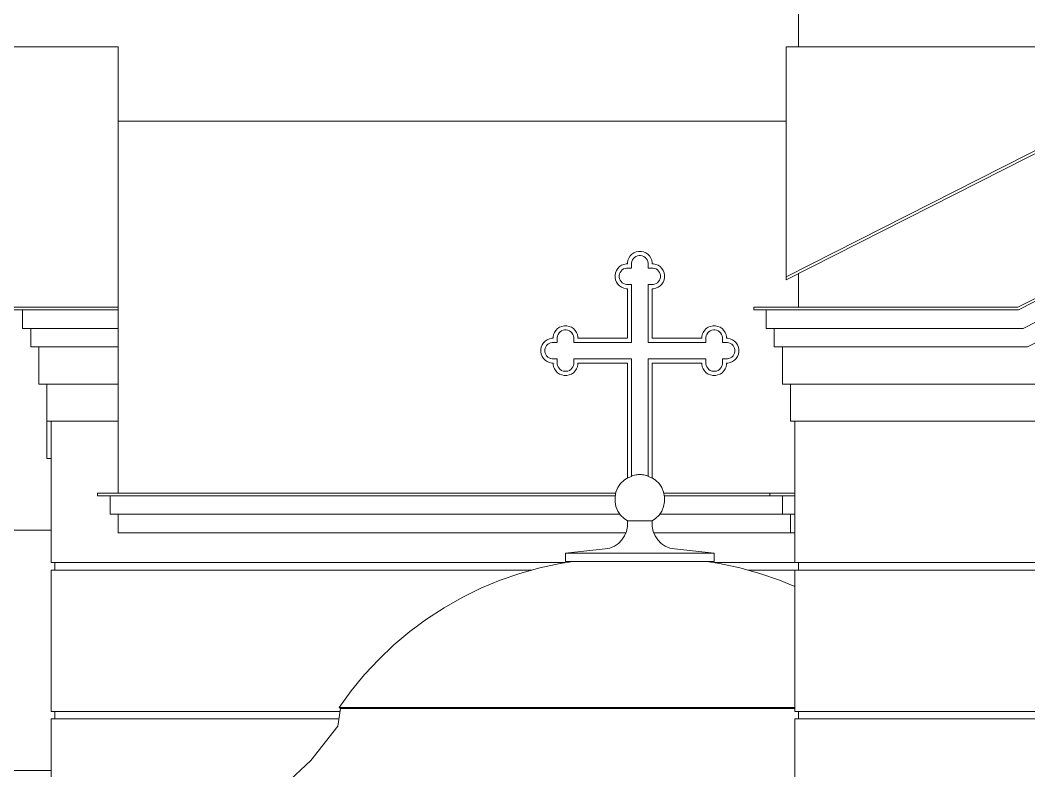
# Model space of a CAD drawing. Header units: millimetres. Extents: x -4890 to 184123, y 36 to 148549.
# Drawn here: x 10510 to 18649, y 122899 to 128955 of the extents above; entities that cross this region are included whole.
import ezdxf

# ---------------------------------------------------------------- set-up
doc = ezdxf.new("R2010")
doc.units = ezdxf.units.MM
doc.layers.add('Wall_Satelit', color=253, linetype='Continuous', lineweight=5)

msp = doc.modelspace()

# ---------------------------------------------------------------- linework, layer by layer
at = {"layer": 'Wall_Satelit'}
for p, q in [((16789.7, 128739), (16789.7, 129169)), ((11299.7, 128741.4), (10429.7, 128741.4)), ((11299.7, 126639), (11299.7, 128741.4)), ((20348.4, 128739), (16689.7, 126884.9)), ((20348.4, 128739), (16689.7, 128739)), ((16689.7, 126884.9), (16689.7, 128739)), ((20357.5, 128719), (16689.7, 126860.3)), ((22709.7, 128741.4), (18560.9, 126639)), ((22709.7, 128719), (18565.7, 126619)), ((22709.7, 128550.8), (18601.5, 126469)), ((22709.7, 128382.7), (18637.3, 126319)), ((16689.7, 128141.4), (11299.7, 128141.4)), ((15421.1, 127036.4), (15432, 127052.7)), ((15432, 127052.7), (15445.9, 127066.7)), ((15462.3, 127077.6), (15445.9, 127066.7)), ((15480.5, 127085.1), (15462.3, 127077.6)), ((15478.1, 127048.1), (15467.2, 127040.7)), ((15490.2, 127053.1), (15478.1, 127048.1)), ((15499.8, 127089), (15480.5, 127085.1)), ((15503.1, 127055.7), (15490.2, 127053.1)), ((15519.5, 127089), (15499.8, 127089)), ((15516.2, 127055.7), (15503.1, 127055.7)), ((15529.1, 127053.1), (15516.2, 127055.7)), ((15538.8, 127085.1), (15519.5, 127089)), ((15541.3, 127048.1), (15529.1, 127053.1)), ((15557, 127077.6), (15538.8, 127085.1)), ((15552.2, 127040.7), (15541.3, 127048.1)), ((15573.4, 127066.7), (15557, 127077.6)), ((15587.3, 127052.7), (15573.4, 127066.7)), ((15598.3, 127036.4), (15587.3, 127052.7)), ((15332, 126952.7), (15345.9, 126966.7)), ((15362.3, 126977.6), (15345.9, 126966.7)), ((15380.5, 126985.1), (15362.3, 126977.6)), ((15399.8, 126989), (15380.5, 126985.1)), ((15409.7, 126989), (15399.8, 126989)), ((15409.7, 126998.9), (15413.5, 127018.2)), ((15409.7, 126989), (15409.7, 126998.9)), ((15413.5, 127018.2), (15421.1, 127036.4)), ((15443, 126995.6), (15445.6, 127008.4)), ((15443, 126955.7), (15443, 126995.6)), ((15445.6, 127008.4), (15450.6, 127020.6)), ((15450.6, 127020.6), (15457.9, 127031.5)), ((15467.2, 127040.7), (15457.9, 127031.5)), ((15561.5, 127031.5), (15552.2, 127040.7)), ((15568.8, 127020.6), (15561.5, 127031.5)), ((15573.8, 127008.4), (15568.8, 127020.6)), ((15576.3, 126995.6), (15573.8, 127008.4)), ((15576.3, 126955.7), (15576.3, 126995.6)), ((15605.8, 127018.2), (15598.3, 127036.4)), ((15609.7, 126998.9), (15605.8, 127018.2)), ((15609.7, 126989), (15609.7, 126998.9)), ((15619.5, 126989), (15609.7, 126989)), ((15638.8, 126985.1), (15619.5, 126989)), ((15657, 126977.6), (15638.8, 126985.1)), ((15673.4, 126966.7), (15657, 126977.6)), ((15687.3, 126952.7), (15673.4, 126966.7)), ((15309.7, 126898.9), (15313.5, 126918.2)), ((15309.7, 126879.1), (15309.7, 126898.9)), ((15313.5, 126918.2), (15321.1, 126936.4)), ((15321.1, 126936.4), (15332, 126952.7)), ((15343, 126895.6), (15345.6, 126908.4)), ((15343, 126882.4), (15343, 126895.6)), ((15345.6, 126908.4), (15350.6, 126920.6)), ((15350.6, 126920.6), (15357.9, 126931.5)), ((15367.2, 126940.7), (15357.9, 126931.5)), ((15378.1, 126948.1), (15367.2, 126940.7)), ((15390.2, 126953.1), (15378.1, 126948.1)), ((15403.1, 126955.7), (15390.2, 126953.1)), ((15443, 126955.7), (15403.1, 126955.7)), ((15616.2, 126955.7), (15576.3, 126955.7)), ((15629.1, 126953.1), (15616.2, 126955.7)), ((15641.3, 126948.1), (15629.1, 126953.1)), ((15652.2, 126940.7), (15641.3, 126948.1)), ((15661.5, 126931.5), (15652.2, 126940.7)), ((15668.8, 126920.6), (15661.5, 126931.5)), ((15673.8, 126908.4), (15668.8, 126920.6)), ((15676.3, 126895.6), (15673.8, 126908.4)), ((15676.3, 126882.4), (15676.3, 126895.6)), ((15698.3, 126936.4), (15687.3, 126952.7)), ((15705.8, 126918.2), (15698.3, 126936.4)), ((15709.7, 126898.9), (15705.8, 126918.2)), ((15709.7, 126879.1), (15709.7, 126898.9)), ((16689.7, 126860.3), (16689.7, 126884.9)), ((16789.7, 126639), (16789.7, 126911)), ((15313.5, 126859.8), (15309.7, 126879.1)), ((15321.1, 126841.6), (15313.5, 126859.8)), ((15332, 126825.2), (15321.1, 126841.6)), ((15345.9, 126811.3), (15332, 126825.2)), ((15345.6, 126869.6), (15343, 126882.4)), ((15350.6, 126857.4), (15345.6, 126869.6)), ((15362.3, 126800.4), (15345.9, 126811.3)), ((15357.9, 126846.5), (15350.6, 126857.4)), ((15367.2, 126837.2), (15357.9, 126846.5)), ((15378.1, 126829.9), (15367.2, 126837.2)), ((15390.2, 126824.9), (15378.1, 126829.9)), ((15403.1, 126822.3), (15390.2, 126824.9)), ((15443, 126822.3), (15403.1, 126822.3)), ((15443, 126355.7), (15443, 126822.3)), ((15576.3, 126355.7), (15576.3, 126822.3)), ((15616.2, 126822.3), (15576.3, 126822.3)), ((15629.1, 126824.9), (15616.2, 126822.3)), ((15641.3, 126829.9), (15629.1, 126824.9)), ((15652.2, 126837.2), (15641.3, 126829.9)), ((15652.2, 126837.2), (15661.5, 126846.5)), ((15673.4, 126811.3), (15657, 126800.4)), ((15661.5, 126846.5), (15668.8, 126857.4)), ((15668.8, 126857.4), (15673.8, 126869.6)), ((15673.4, 126811.3), (15687.3, 126825.2)), ((15673.8, 126869.6), (15676.3, 126882.4)), ((15687.3, 126825.2), (15698.3, 126841.6)), ((15698.3, 126841.6), (15705.8, 126859.8)), ((15705.8, 126859.8), (15709.7, 126879.1)), ((15380.5, 126792.8), (15362.3, 126800.4)), ((15399.8, 126789), (15380.5, 126792.8)), ((15409.7, 126789), (15399.8, 126789)), ((15409.7, 126389), (15409.7, 126789)), ((15609.7, 126389), (15609.7, 126789)), ((15619.5, 126789), (15609.7, 126789)), ((15638.8, 126792.8), (15619.5, 126789)), ((15657, 126800.4), (15638.8, 126792.8)), ((11299.7, 126639), (10429.7, 126639)), ((11299.7, 126619), (10429.7, 126619)), ((10529.7, 126469), (10529.7, 126619)), ((11299.7, 126619), (11299.7, 126639)), ((11299.7, 126469), (11299.7, 126619)), ((18560.9, 126639), (16429.7, 126639)), ((16429.7, 126619), (16429.7, 126639)), ((18565.7, 126619), (16429.7, 126619)), ((16529.7, 126469), (16529.7, 126619)), ((14862.3, 126477.6), (14845.9, 126466.7)), ((14880.5, 126485.1), (14862.3, 126477.6)), ((14899.8, 126489), (14880.5, 126485.1)), ((14919.5, 126489), (14899.8, 126489)), ((14938.8, 126485.1), (14919.5, 126489)), ((14957, 126477.6), (14938.8, 126485.1)), ((14973.4, 126466.7), (14957, 126477.6)), ((16062.3, 126477.6), (16045.9, 126466.7)), ((16080.5, 126485.1), (16062.3, 126477.6)), ((16099.8, 126489), (16080.5, 126485.1)), ((16119.5, 126489), (16099.8, 126489)), ((16138.8, 126485.1), (16119.5, 126489)), ((16157, 126477.6), (16138.8, 126485.1)), ((16173.4, 126466.7), (16157, 126477.6)), ((11299.7, 126469), (10529.7, 126469)), ((10594.7, 126319), (10594.7, 126469)), ((11299.7, 126319), (11299.7, 126469)), ((14809.7, 126398.9), (14813.5, 126418.2)), ((14809.7, 126389), (14809.7, 126398.9)), ((14813.5, 126418.2), (14821.1, 126436.4)), ((14821.1, 126436.4), (14832, 126452.7)), ((14832, 126452.7), (14845.9, 126466.7)), ((14843, 126395.6), (14845.6, 126408.4)), ((14845.6, 126408.4), (14850.6, 126420.6)), ((14850.6, 126420.6), (14857.9, 126431.5)), ((14867.2, 126440.7), (14857.9, 126431.5)), ((14878.1, 126448.1), (14867.2, 126440.7)), ((14890.2, 126453.1), (14878.1, 126448.1)), ((14903.1, 126455.7), (14890.2, 126453.1)), ((14916.2, 126455.7), (14903.1, 126455.7)), ((14929.1, 126453.1), (14916.2, 126455.7)), ((14941.3, 126448.1), (14929.1, 126453.1)), ((14952.2, 126440.7), (14941.3, 126448.1)), ((14961.5, 126431.5), (14952.2, 126440.7)), ((14968.8, 126420.6), (14961.5, 126431.5)), ((14973.8, 126408.4), (14968.8, 126420.6)), ((14987.3, 126452.7), (14973.4, 126466.7)), ((14976.3, 126395.6), (14973.8, 126408.4)), ((14998.3, 126436.4), (14987.3, 126452.7)), ((15005.8, 126418.2), (14998.3, 126436.4)), ((15009.7, 126398.9), (15005.8, 126418.2)), ((15009.7, 126389), (15009.7, 126398.9)), ((16009.7, 126398.9), (16013.5, 126418.2)), ((16009.7, 126389), (16009.7, 126398.9)), ((16013.5, 126418.2), (16021.1, 126436.4)), ((16021.1, 126436.4), (16032, 126452.7)), ((16032, 126452.7), (16045.9, 126466.7)), ((16043, 126395.6), (16045.6, 126408.4)), ((16045.6, 126408.4), (16050.6, 126420.6)), ((16050.6, 126420.6), (16057.9, 126431.5)), ((16067.2, 126440.7), (16057.9, 126431.5)), ((16078.1, 126448.1), (16067.2, 126440.7)), ((16090.2, 126453.1), (16078.1, 126448.1)), ((16103.1, 126455.7), (16090.2, 126453.1)), ((16116.2, 126455.7), (16103.1, 126455.7)), ((16129.1, 126453.1), (16116.2, 126455.7)), ((16141.3, 126448.1), (16129.1, 126453.1)), ((16152.2, 126440.7), (16141.3, 126448.1)), ((16161.5, 126431.5), (16152.2, 126440.7)), ((16168.8, 126420.6), (16161.5, 126431.5)), ((16173.8, 126408.4), (16168.8, 126420.6)), ((16187.3, 126452.7), (16173.4, 126466.7)), ((16176.3, 126395.6), (16173.8, 126408.4)), ((16198.3, 126436.4), (16187.3, 126452.7)), ((16205.8, 126418.2), (16198.3, 126436.4)), ((16209.7, 126398.9), (16205.8, 126418.2)), ((16209.7, 126389), (16209.7, 126398.9)), ((18601.5, 126469), (16529.7, 126469)), ((16594.7, 126319), (16594.7, 126469)), ((11299.7, 126319), (10594.7, 126319)), ((10659.7, 126019), (10659.7, 126319)), ((11299.7, 126019), (11299.7, 126319)), ((14709.7, 126298.9), (14713.5, 126318.2)), ((14713.5, 126318.2), (14721.1, 126336.4)), ((14721.1, 126336.4), (14732, 126352.7)), ((14732, 126352.7), (14745.9, 126366.7)), ((14745.6, 126308.4), (14750.6, 126320.6)), ((14762.3, 126377.6), (14745.9, 126366.7)), ((14750.6, 126320.6), (14757.9, 126331.5)), ((14767.2, 126340.7), (14757.9, 126331.5)), ((14780.5, 126385.1), (14762.3, 126377.6)), ((14778.1, 126348.1), (14767.2, 126340.7)), ((14790.2, 126353.1), (14778.1, 126348.1)), ((14799.8, 126389), (14780.5, 126385.1)), ((14803.1, 126355.7), (14790.2, 126353.1)), ((14809.7, 126389), (14799.8, 126389)), ((14843, 126355.7), (14803.1, 126355.7)), ((14843, 126355.7), (14843, 126395.6)), ((14976.3, 126355.7), (14976.3, 126395.6)), ((15443, 126355.7), (14976.3, 126355.7)), ((15409.7, 126389), (15009.7, 126389)), ((16043, 126355.7), (15576.3, 126355.7)), ((16009.7, 126389), (15609.7, 126389)), ((16043, 126355.7), (16043, 126395.6)), ((16176.3, 126355.7), (16176.3, 126395.6)), ((16216.2, 126355.7), (16176.3, 126355.7)), ((16219.5, 126389), (16209.7, 126389)), ((16229.1, 126353.1), (16216.2, 126355.7)), ((16238.8, 126385.1), (16219.5, 126389)), ((16241.3, 126348.1), (16229.1, 126353.1)), ((16257, 126377.6), (16238.8, 126385.1)), ((16252.2, 126340.7), (16241.3, 126348.1)), ((16261.5, 126331.5), (16252.2, 126340.7)), ((16273.4, 126366.7), (16257, 126377.6)), ((16268.8, 126320.6), (16261.5, 126331.5)), ((16273.8, 126308.4), (16268.8, 126320.6)), ((16287.3, 126352.7), (16273.4, 126366.7)), ((16298.3, 126336.4), (16287.3, 126352.7)), ((16305.8, 126318.2), (16298.3, 126336.4)), ((16309.7, 126298.9), (16305.8, 126318.2)), ((18637.3, 126319), (16594.7, 126319)), ((16659.7, 126019), (16659.7, 126319)), ((14709.7, 126279.1), (14709.7, 126298.9)), ((14713.5, 126259.8), (14709.7, 126279.1)), ((14721.1, 126241.6), (14713.5, 126259.8)), ((14732, 126225.2), (14721.1, 126241.6)), ((14743, 126295.6), (14745.6, 126308.4)), ((14743, 126282.4), (14743, 126295.6)), ((14745.6, 126269.6), (14743, 126282.4)), ((14750.6, 126257.4), (14745.6, 126269.6)), ((14757.9, 126246.5), (14750.6, 126257.4)), ((14767.2, 126237.2), (14757.9, 126246.5)), ((14778.1, 126229.9), (14767.2, 126237.2)), ((16252.2, 126237.2), (16241.3, 126229.9)), ((16252.2, 126237.2), (16261.5, 126246.5)), ((16261.5, 126246.5), (16268.8, 126257.4)), ((16268.8, 126257.4), (16273.8, 126269.6)), ((16276.3, 126295.6), (16273.8, 126308.4)), ((16273.8, 126269.6), (16276.3, 126282.4)), ((16276.3, 126282.4), (16276.3, 126295.6)), ((16287.3, 126225.2), (16298.3, 126241.6)), ((16298.3, 126241.6), (16305.8, 126259.8)), ((16305.8, 126259.8), (16309.7, 126279.1)), ((16309.7, 126279.1), (16309.7, 126298.9)), ((14745.9, 126211.3), (14732, 126225.2)), ((14762.3, 126200.4), (14745.9, 126211.3)), ((14780.5, 126192.8), (14762.3, 126200.4)), ((14790.2, 126224.9), (14778.1, 126229.9)), ((14799.8, 126189), (14780.5, 126192.8)), ((14803.1, 126222.3), (14790.2, 126224.9)), ((14809.7, 126189), (14799.8, 126189)), ((14843, 126222.3), (14803.1, 126222.3)), ((14809.7, 126179.1), (14809.7, 126189)), ((14813.5, 126159.8), (14809.7, 126179.1)), ((14821.1, 126141.6), (14813.5, 126159.8)), ((14843, 126182.4), (14843, 126222.3)), ((14845.6, 126169.6), (14843, 126182.4)), ((14850.6, 126157.4), (14845.6, 126169.6)), ((14857.9, 126146.5), (14850.6, 126157.4)), ((14961.5, 126146.5), (14968.8, 126157.4)), ((14968.8, 126157.4), (14973.8, 126169.6)), ((14973.8, 126169.6), (14976.3, 126182.4)), ((14976.3, 126182.4), (14976.3, 126222.3)), ((15443, 126222.3), (14976.3, 126222.3)), ((14998.3, 126141.6), (15005.8, 126159.8)), ((15005.8, 126159.8), (15009.7, 126179.1)), ((15009.7, 126179.1), (15009.7, 126189)), ((15409.7, 126189), (15009.7, 126189)), ((15409.7, 125259.2), (15409.7, 126189)), ((15443, 125274.7), (15443, 126222.3)), ((16043, 126222.3), (15576.3, 126222.3)), ((15576.3, 125274.7), (15576.3, 126222.3)), ((16009.7, 126189), (15609.7, 126189)), ((15609.7, 125259.2), (15609.7, 126189)), ((16009.7, 126179.1), (16009.7, 126189)), ((16013.5, 126159.8), (16009.7, 126179.1)), ((16021.1, 126141.6), (16013.5, 126159.8)), ((16043, 126182.4), (16043, 126222.3)), ((16045.6, 126169.6), (16043, 126182.4)), ((16050.6, 126157.4), (16045.6, 126169.6)), ((16057.9, 126146.5), (16050.6, 126157.4)), ((16161.5, 126146.5), (16168.8, 126157.4)), ((16168.8, 126157.4), (16173.8, 126169.6)), ((16173.8, 126169.6), (16176.3, 126182.4)), ((16176.3, 126182.4), (16176.3, 126222.3)), ((16216.2, 126222.3), (16176.3, 126222.3)), ((16198.3, 126141.6), (16205.8, 126159.8)), ((16205.8, 126159.8), (16209.7, 126179.1)), ((16209.7, 126179.1), (16209.7, 126189)), ((16219.5, 126189), (16209.7, 126189)), ((16229.1, 126224.9), (16216.2, 126222.3)), ((16238.8, 126192.8), (16219.5, 126189)), ((16241.3, 126229.9), (16229.1, 126224.9)), ((16257, 126200.4), (16238.8, 126192.8)), ((16273.4, 126211.3), (16257, 126200.4)), ((16273.4, 126211.3), (16287.3, 126225.2)), ((14832, 126125.2), (14821.1, 126141.6)), ((14845.9, 126111.3), (14832, 126125.2)), ((14862.3, 126100.4), (14845.9, 126111.3)), ((14867.2, 126137.2), (14857.9, 126146.5)), ((14880.5, 126092.8), (14862.3, 126100.4)), ((14878.1, 126129.9), (14867.2, 126137.2)), ((14890.2, 126124.9), (14878.1, 126129.9)), ((14899.8, 126089), (14880.5, 126092.8)), ((14903.1, 126122.3), (14890.2, 126124.9)), ((14919.5, 126089), (14899.8, 126089)), ((14916.2, 126122.3), (14903.1, 126122.3)), ((14929.1, 126124.9), (14916.2, 126122.3)), ((14938.8, 126092.8), (14919.5, 126089)), ((14941.3, 126129.9), (14929.1, 126124.9)), ((14957, 126100.4), (14938.8, 126092.8)), ((14952.2, 126137.2), (14941.3, 126129.9)), ((14952.2, 126137.2), (14961.5, 126146.5)), ((14973.4, 126111.3), (14957, 126100.4)), ((14973.4, 126111.3), (14987.3, 126125.2)), ((14987.3, 126125.2), (14998.3, 126141.6)), ((16032, 126125.2), (16021.1, 126141.6)), ((16045.9, 126111.3), (16032, 126125.2)), ((16062.3, 126100.4), (16045.9, 126111.3)), ((16067.2, 126137.2), (16057.9, 126146.5)), ((16080.5, 126092.8), (16062.3, 126100.4)), ((16078.1, 126129.9), (16067.2, 126137.2)), ((16090.2, 126124.9), (16078.1, 126129.9)), ((16099.8, 126089), (16080.5, 126092.8)), ((16103.1, 126122.3), (16090.2, 126124.9)), ((16119.5, 126089), (16099.8, 126089)), ((16116.2, 126122.3), (16103.1, 126122.3)), ((16129.1, 126124.9), (16116.2, 126122.3)), ((16138.8, 126092.8), (16119.5, 126089)), ((16141.3, 126129.9), (16129.1, 126124.9)), ((16157, 126100.4), (16138.8, 126092.8)), ((16152.2, 126137.2), (16141.3, 126129.9)), ((16152.2, 126137.2), (16161.5, 126146.5)), ((16173.4, 126111.3), (16157, 126100.4)), ((16173.4, 126111.3), (16187.3, 126125.2)), ((16187.3, 126125.2), (16198.3, 126141.6)), ((11299.7, 126019), (10659.7, 126019)), ((10724.7, 125719), (10724.7, 126019)), ((11299.7, 125719), (11299.7, 126019)), ((18709, 126019), (16659.7, 126019)), ((16724.7, 125719), (16724.7, 126019)), ((18568.2, 126019), (18568.2, 126020.2)), ((10724.7, 125689.4), (10724.7, 125719)), ((10724.7, 125689.4), (10724.7, 125719)), ((11299.7, 125719), (10724.7, 125719)), ((10724.7, 125631.5), (10724.7, 125689.4)), ((10759.7, 124579), (10759.7, 125719)), ((11299.7, 125139), (11299.7, 125719)), ((18780.7, 125719), (16724.7, 125719)), ((16759.7, 124579), (16759.7, 125719)), ((10724.7, 125576.9), (10724.7, 125631.5)), ((10724.7, 125527.7), (10724.7, 125576.9)), ((10724.7, 125486), (10724.7, 125527.7)), ((10724.7, 125453.1), (10724.7, 125486)), ((10724.7, 125430.5), (10724.7, 125453.1)), ((10724.7, 125419), (10724.7, 125430.5)), ((10759.7, 125419), (10724.7, 125419)), ((15409.7, 125262.7), (15382.2, 125244.4)), ((15420.9, 125266.2), (15409.7, 125259.2)), ((15443, 125274.7), (15420.9, 125266.2)), ((15453.5, 125281.3), (15443, 125277.1)), ((15454.7, 125281.6), (15453.5, 125281.3)), ((15478.5, 125285.9), (15454.7, 125281.6)), ((15489.4, 125287.7), (15478.5, 125285.9)), ((15496, 125288.6), (15489.4, 125287.7)), ((15499.2, 125289), (15496, 125288.6)), ((15500.3, 125289), (15499.2, 125289)), ((15503.9, 125289), (15500.3, 125289)), ((15507.7, 125289), (15503.9, 125289)), ((15511.6, 125289), (15507.7, 125289)), ((15515.4, 125289), (15511.6, 125289)), ((15519, 125289), (15515.4, 125289)), ((15520.2, 125289), (15519, 125289)), ((15523.3, 125288.6), (15520.2, 125289)), ((15530, 125287.7), (15523.3, 125288.6)), ((15540.9, 125285.9), (15530, 125287.7)), ((15564.6, 125281.6), (15540.9, 125285.9)), ((15565.8, 125281.3), (15564.6, 125281.6)), ((15576.3, 125277.1), (15565.8, 125281.3)), ((15598.4, 125266.2), (15576.3, 125274.7)), ((15609.7, 125259.2), (15598.4, 125266.2)), ((15637.2, 125244.4), (15609.7, 125262.7)), ((15317.4, 125147.3), (15332.4, 125183.7)), ((15332.4, 125183.7), (15354.3, 125216.5)), ((15354.3, 125216.5), (15382.2, 125244.4)), ((15665, 125216.5), (15637.2, 125244.4)), ((15686.9, 125183.7), (15665, 125216.5)), ((15702, 125147.3), (15686.9, 125183.7)), ((15315.7, 125139), (11134.7, 125139)), ((11134.7, 125119), (11134.7, 125139)), ((15311.7, 125119), (11134.7, 125119)), ((11234.7, 124969), (11234.7, 125119)), ((15309.7, 125108.7), (15317.4, 125147.3)), ((15309.7, 125069.3), (15309.7, 125108.7)), ((15709.7, 125108.7), (15702, 125147.3)), ((16559.7, 125139), (15703.6, 125139)), ((16559.7, 125119), (15707.6, 125119)), ((15709.7, 125069.3), (15709.7, 125108.7)), ((16559.7, 125119), (16559.7, 125139)), ((16759.7, 125139), (16559.7, 125139)), ((16759.7, 125119), (16559.7, 125119)), ((16659.7, 124969), (16659.7, 125119)), ((15317.4, 125030.7), (15309.7, 125069.3)), ((15332.4, 124994.2), (15317.4, 125030.7)), ((15686.9, 124994.2), (15702, 125030.7)), ((15702, 125030.7), (15709.7, 125069.3)), ((15349.3, 124969), (11234.7, 124969)), ((11299.7, 124819), (11299.7, 124969)), ((15354.3, 124961.5), (15332.4, 124994.2)), ((15382.2, 124933.6), (15354.3, 124961.5)), ((15409.7, 124915.2), (15382.2, 124933.6)), ((15637.2, 124933.6), (15609.7, 124915.2)), ((15637.2, 124933.6), (15665, 124961.5)), ((15665, 124961.5), (15686.9, 124994.2)), ((16659.7, 124969), (15670, 124969)), ((16759.7, 124969), (16659.7, 124969)), ((16724.7, 124819), (16724.7, 124969)), ((15402, 124830.6), (15409.7, 124869.2)), ((15409.7, 124869.2), (15409.7, 124915.2)), ((15413.5, 124915.2), (15409.7, 124915.2)), ((15421.1, 124915.2), (15413.5, 124915.2)), ((15432, 124915.2), (15421.1, 124915.2)), ((15445.9, 124915.2), (15432, 124915.2)), ((15462.3, 124915.2), (15445.9, 124915.2)), ((15480.5, 124915.2), (15462.3, 124915.2)), ((15499.8, 124915.2), (15480.5, 124915.2)), ((15519.5, 124915.2), (15499.8, 124915.2)), ((15538.8, 124915.2), (15519.5, 124915.2)), ((15557, 124915.2), (15538.8, 124915.2)), ((15573.4, 124915.2), (15557, 124915.2)), ((15587.3, 124915.2), (15573.4, 124915.2)), ((15598.3, 124915.2), (15587.3, 124915.2)), ((15605.8, 124915.2), (15598.3, 124915.2)), ((15609.7, 124915.2), (15605.8, 124915.2)), ((15609.7, 124869.2), (15609.7, 124915.2)), ((15617.4, 124830.6), (15609.7, 124869.2)), ((10759.7, 124841.4), (7999.7, 124841.4)), ((15397.1, 124819), (11299.7, 124819)), ((15365, 124761.5), (15386.9, 124794.2)), ((15386.9, 124794.2), (15402, 124830.6)), ((15632.4, 124794.2), (15617.4, 124830.6)), ((16724.7, 124819), (15622.2, 124819)), ((15654.3, 124761.5), (15632.4, 124794.2)), ((16759.7, 124819), (16724.7, 124819)), ((14909.7, 124655.6), (15229.4, 124689)), ((15229.4, 124689), (15268, 124696.6)), ((15268, 124696.6), (15304.4, 124711.7)), ((15304.4, 124711.7), (15337.2, 124733.6)), ((15337.2, 124733.6), (15365, 124761.5)), ((15682.2, 124733.6), (15654.3, 124761.5)), ((15682.2, 124733.6), (15714.9, 124711.7)), ((15714.9, 124711.7), (15751.3, 124696.6)), ((15751.3, 124696.6), (15790, 124689)), ((15790, 124689), (16109.7, 124655.6)), ((14909.7, 124655.6), (14932.7, 124655.6)), ((14909.7, 124589), (14909.7, 124655.6)), ((14932.7, 124655.6), (14978, 124655.6)), ((14978, 124655.6), (15043.6, 124655.6)), ((15043.6, 124655.6), (15127.2, 124655.6)), ((15127.2, 124655.6), (15225.5, 124655.6)), ((15225.5, 124655.6), (15334.7, 124655.6)), ((15334.7, 124655.6), (15450.6, 124655.6)), ((15450.6, 124655.6), (15568.8, 124655.6)), ((15568.8, 124655.6), (15684.7, 124655.6)), ((15684.7, 124655.6), (15793.9, 124655.6)), ((15793.9, 124655.6), (15892.1, 124655.6)), ((15892.1, 124655.6), (15975.7, 124655.6)), ((15975.7, 124655.6), (16041.4, 124655.6)), ((16041.4, 124655.6), (16086.6, 124655.6)), ((16086.6, 124655.6), (16109.7, 124655.6)), ((16109.7, 124589), (16109.7, 124655.6)), ((14907.3, 124579), (10759.7, 124579)), ((10789.7, 124519), (10789.7, 124579)), ((14541.4, 124491.9), (14703.4, 124537.4)), ((14703.4, 124537.4), (14867.8, 124572.9)), ((14867.8, 124572.9), (14972.6, 124589)), ((14909.7, 124589), (14932.7, 124589)), ((14932.7, 124589), (14978, 124589)), ((14978, 124589), (15043.6, 124589)), ((15043.6, 124589), (15127.2, 124589)), ((15127.2, 124589), (15225.5, 124589)), ((15225.5, 124589), (15334.7, 124589)), ((15334.7, 124589), (15450.6, 124589)), ((15450.6, 124589), (15568.8, 124589)), ((15568.8, 124589), (15684.7, 124589)), ((15684.7, 124589), (15793.9, 124589)), ((15793.9, 124589), (15892.1, 124589)), ((15892.1, 124589), (15975.7, 124589)), ((15975.7, 124589), (16041.4, 124589)), ((16041.4, 124589), (16086.6, 124589)), ((16046.7, 124589), (16151.6, 124572.9)), ((16086.6, 124589), (16109.7, 124589)), ((16759.7, 124579), (16112.1, 124579)), ((16151.6, 124572.9), (16316, 124537.4)), ((16316, 124537.4), (16477.9, 124491.9)), ((20649.7, 124579), (16759.7, 124579)), ((16789.7, 124519), (16789.7, 124579)), ((14637.6, 124519), (10759.7, 124519)), ((10759.7, 123379), (10759.7, 124519)), ((14382.5, 124436.7), (14541.4, 124491.9)), ((16759.7, 124519), (16381.7, 124519)), ((16477.9, 124491.9), (16636.8, 124436.7)), ((20589.7, 124519), (16759.7, 124519)), ((16759.7, 123379), (16759.7, 124519)), ((14076.3, 124297.9), (14227.3, 124372)), ((14227.3, 124372), (14382.5, 124436.7)), ((16636.8, 124436.7), (16759.7, 124385.5)), ((13930.1, 124214.8), (14076.3, 124297.9)), ((13789.2, 124123), (13930.1, 124214.8)), ((13654.1, 124022.7), (13789.2, 124123)), ((13525.4, 123914.5), (13654.1, 124022.7)), ((13403.5, 123798.6), (13525.4, 123914.5)), ((13288.8, 123675.6), (13403.5, 123798.6)), ((13181.8, 123545.8), (13288.8, 123675.6)), ((13083, 123409.7), (13181.8, 123545.8)), ((13072.6, 123260.1), (13095.5, 123401.1)), ((13083, 123409.7), (13106.3, 123409.7)), ((13083, 123409.7), (13095.5, 123401.1)), ((13095.5, 123401.1), (13118.7, 123401.1)), ((13106.3, 123409.7), (13152.9, 123409.7)), ((13118.7, 123401.1), (13165, 123401.1)), ((13152.9, 123409.7), (13222.1, 123409.7)), ((13165, 123401.1), (13233.8, 123401.1)), ((13222.1, 123409.7), (13313.3, 123409.7)), ((13233.8, 123401.1), (13324.6, 123401.1)), ((13313.3, 123409.7), (13425.7, 123409.7)), ((13324.6, 123401.1), (13436.4, 123401.1)), ((13425.7, 123409.7), (13558.2, 123409.7)), ((13436.4, 123401.1), (13568.2, 123401.1)), ((13558.2, 123409.7), (13709.4, 123409.7)), ((13568.2, 123401.1), (13718.7, 123401.1)), ((13709.4, 123409.7), (13878, 123409.7)), ((13718.7, 123401.1), (13886.4, 123401.1)), ((13878, 123409.7), (14062.3, 123409.7)), ((13886.4, 123401.1), (14069.8, 123401.1)), ((14062.3, 123409.7), (14260.6, 123409.7)), ((14069.8, 123401.1), (14267, 123401.1)), ((14260.6, 123409.7), (14470.9, 123409.7)), ((14267, 123401.1), (14476.2, 123401.1)), ((14470.9, 123409.7), (14691.2, 123409.7)), ((14476.2, 123401.1), (14695.4, 123401.1)), ((14691.2, 123409.7), (14919.3, 123409.7)), ((14695.4, 123401.1), (14922.4, 123401.1)), ((14919.3, 123409.7), (15153.2, 123409.7)), ((14922.4, 123401.1), (15155, 123401.1)), ((15153.2, 123409.7), (15390.5, 123409.7)), ((15155, 123401.1), (15391.1, 123401.1)), ((15390.5, 123409.7), (15628.9, 123409.7)), ((15391.1, 123401.1), (15628.3, 123401.1)), ((15628.3, 123401.1), (15864.3, 123401.1)), ((15628.9, 123409.7), (15866.2, 123409.7)), ((15864.3, 123401.1), (16097, 123401.1)), ((15866.2, 123409.7), (16100, 123409.7)), ((16097, 123401.1), (16324, 123401.1)), ((16100, 123409.7), (16328.2, 123409.7)), ((16324, 123401.1), (16543.1, 123401.1)), ((16328.2, 123409.7), (16548.5, 123409.7)), ((16543.1, 123401.1), (16752.3, 123401.1)), ((16548.5, 123409.7), (16758.8, 123409.7)), ((16752.3, 123401.1), (16759.7, 123401.1)), ((13091.9, 123379), (10759.7, 123379)), ((13082.2, 123319), (10759.7, 123319)), ((10759.7, 122179), (10759.7, 123319)), ((10789.7, 123319), (10789.7, 123379)), ((18859.7, 123379), (16759.7, 123379)), ((18859.7, 123319), (16759.7, 123319)), ((16759.7, 122179), (16759.7, 123319)), ((16789.7, 123319), (16789.7, 123379)), ((12854, 122983.4), (13072.6, 123260.1)), ((12854, 122983.4), (13072.6, 123260.1)), ((12647.2, 122790.1), (12854, 122983.4)), ((10759.7, 122903.2), (7834.7, 122903.2))]:
    msp.add_line(p, q, dxfattribs=at)

doc.saveas('drawing.dxf')
